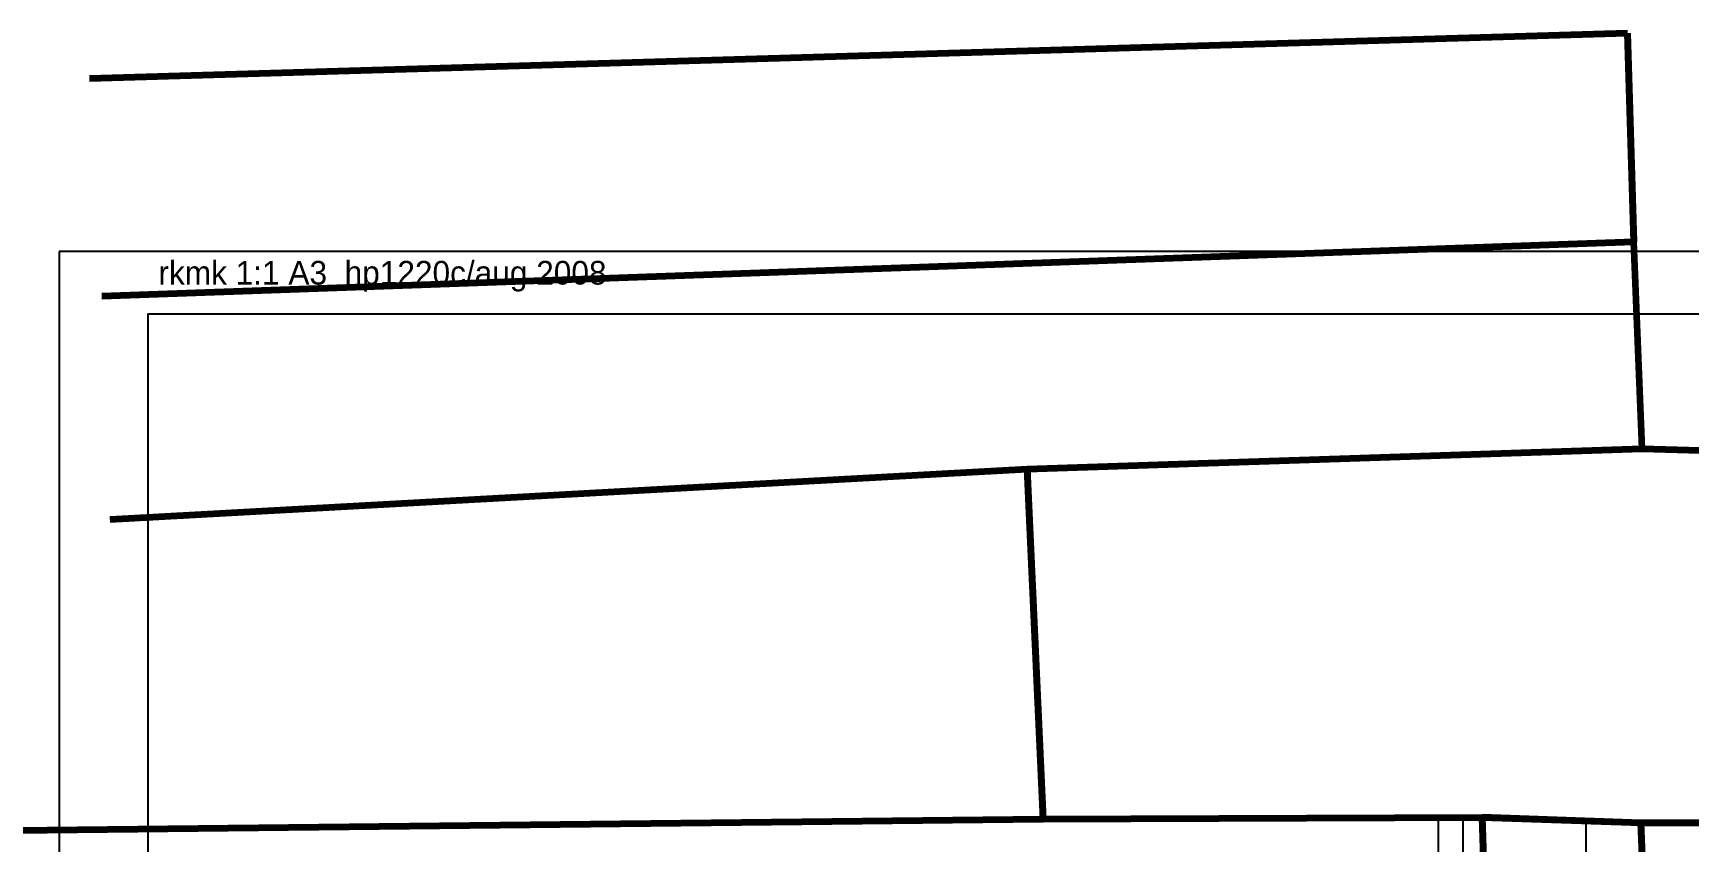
# Model space of a CAD drawing. Header units: millimetres. Extents: x 462666 to 1244237, y 2328025 to 3795663.
# Drawn here: x 1036324 to 1103569, y 2630195 to 2663050 of the extents above; entities that cross this region are included whole.
import ezdxf
from ezdxf.lldxf.tags import DXFTag

# ---------------------------------------------------------------- set-up
doc = ezdxf.new("R2010")
doc.units = ezdxf.units.MM
for name, color, linetype in [('MUR_POH', 64, 'Continuous'), ('MUR_REZ', 3, 'Continuous'), ('POP', 7, 'Continuous'), ('RAM_100', 160, 'Continuous')]:
    doc.layers.add(name, color=color, linetype=linetype)
doc.layers.add('P', color=250, linetype='Continuous', lineweight=100)
tags = doc.linetypes.add('DASHED', pattern=[0.75, 0.5, -0.25]).pattern_tags.tags
tags[6:7] = [DXFTag(74, 4), DXFTag(75, 0), DXFTag(340, '0'), DXFTag(46, 1.0), DXFTag(50, 0.0), DXFTag(44, 0.0), DXFTag(45, 0.0)]
tags[4:5] = [DXFTag(74, 4), DXFTag(75, 0), DXFTag(340, '0'), DXFTag(46, 1.0), DXFTag(50, 0.0), DXFTag(44, 0.0), DXFTag(45, 0.0)]

# ---------------------------------------------------------------- blocks, each defined once
blk = doc.blocks.new('Z_RAM_A_3_hp 1220')
at = {"layer": 'POP', "linetype": 'Continuous'}
blk.add_lwpolyline([(-288.5, -408), (-6.5, -408), (-6.5, -13), (-288.5, -13)], close=True, dxfattribs=at)
at = {"layer": 'RAM_100', "linetype": 'Continuous'}
for points in [[(-297, -420), (0, -420), (0, 0), (-297, 0)], [(-288.5, -13), (-288.5, -408), (-6.5, -408), (-6.5, -13)]]:
    blk.add_lwpolyline(points, close=True, dxfattribs=at)
blk.add_text('rkmk 1:1 A3  hp1220c/aug 2008', height=3.2, rotation=90, dxfattribs=at).set_placement((-292.52, -406.58))

msp = doc.modelspace()

# ---------------------------------------------------------------- linework, layer by layer
at = {"layer": 'MUR_REZ', "linetype": 'DASHED', "ltscale": 1000, "flags": 128}
msp.add_lwpolyline([(1093402.2, 2602603.8), (1093402.2, 2631173.6)], dxfattribs=at)
at = {"layer": 'MUR_REZ', "color": 1, "linetype": 'DASHED', "ltscale": 1000, "flags": 128}
for points in [[(1094402.2, 2602603.8), (1094402.2, 2631173.6)], [(1099402.2, 2602603.8), (1099402.2, 2631173.6)]]:
    msp.add_lwpolyline(points, dxfattribs=at)
at = {"layer": 'P', "color": 2, "linetype": 'Continuous'}
for p, q in [((1038616.1, 2661211.9), (1101079.9, 2663050.1)), ((1101079.9, 2663050.1), (1038616.1, 2661211.9)), ((1101079.9, 2663050.1), (1101328.9, 2654575.7)), ((1101328.9, 2654575.7), (1101079.9, 2663050.1)), ((1039111.9, 2652367.9), (1101328.9, 2654575.7)), ((1101328.9, 2654575.7), (1039111.9, 2652367.9)), ((1076699.2, 2645339.5), (1101670.2, 2646163.1)), ((1101670.2, 2646163.1), (1076699.2, 2645339.5)), ((1101670.2, 2646163.1), (1105666.2, 2646048.5)), ((1105666.2, 2646048.5), (1101670.2, 2646163.1)), ((1039453.9, 2643287.6), (1076699.2, 2645339.5)), ((1076699.2, 2645339.5), (1039453.9, 2643287.6)), ((1077338.5, 2631113), (1076699.2, 2645339.5)), ((1076699.2, 2645339.5), (1077338.5, 2631113)), ((1030359, 2630598.4), (1077338.5, 2631113)), ((1077338.5, 2631113), (1030359, 2630598.4)), ((1077338.5, 2631113), (1095176.2, 2631180.3)), ((1095176.2, 2631180.3), (1077338.5, 2631113)), ((1095429.5, 2623599.7), (1095176.2, 2631180.4)), ((1095176.2, 2631180.4), (1095429.5, 2623599.7)), ((1095176.2, 2631180.3), (1101622.2, 2630965.2)), ((1101622.2, 2630965.2), (1095176.2, 2631180.3)), ((1101622.2, 2630965.3), (1095176.6, 2631193)), ((1101622.2, 2630965.2), (1105669.5, 2630974)), ((1105669.5, 2630974), (1101622.2, 2630965.2)), ((1105669.5, 2630966.2), (1101622.2, 2630965.3)), ((1101901.1, 2623579.8), (1101622.2, 2630965.3)), ((1101622.2, 2630965.3), (1101901.1, 2623579.8)), ((1101622.2, 2630965.3), (1101886.6, 2623579.3))]:
    msp.add_line(p, q, dxfattribs=at)
at = {"layer": 'P', "color": 2, "linetype": 'Continuous', "flags": 128}
msp.add_lwpolyline([(1101670.2, 2646163.1), (1101328.9, 2654575.7)], dxfattribs=at)

# ---------------------------------------------------------------- block references
at = {"layer": 'MUR_POH', "ltscale": 0.3, "xscale": 300, "yscale": 300, "zscale": 300, "rotation": 270.0000000000635}
msp.add_blockref('Z_RAM_A_3_hp 1220', (1163387.4, 2565079.2), dxfattribs=at)

doc.saveas('drawing.dxf')
